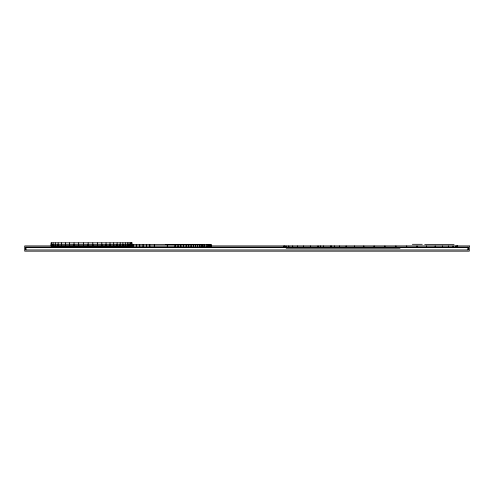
<?xml version="1.0" encoding="UTF-8"?>
<svg xmlns="http://www.w3.org/2000/svg" width="494" height="494" viewBox="0 0 494 494"><rect width="100%" height="100%" fill="white"/><g stroke="black" fill="none" stroke-linecap="round" stroke-linejoin="round"><path stroke-width="0.74" d="M468.102 247.049L468.102 249.964L25.818 249.964L25.811 247.5L25.818 247.049L468.102 247.049L468.102 249.964M43.25 247.488L44.448 247.475M412.354 244.314L422.271 244.314M165.311 244.437L200.632 244.437M424.698 244.456L454.091 244.456M51.049 244.66L211.185 244.579L211.185 247.5M25.466 247.5L56.304 247.482M52.735 247.482L468.559 247.5M286.168 248.229L400.023 248.229M457.481 245.913L457.481 247.5M457.191 245.913L457.191 247.5M456.82 245.913L456.82 247.5M455.925 245.913L455.925 247.5M453.029 245.913L453.029 247.5M448.54 245.913L448.54 247.5M442.55 245.913L442.55 247.5M435.183 245.913L435.183 247.5M426.606 245.913L426.606 247.5M417.022 245.913L417.022 247.5M406.692 245.913L406.692 247.5M395.879 245.913L395.879 247.5M384.906 245.913L384.906 247.5M374.1 245.913L374.1 247.5M363.806 245.913L363.806 247.5M354.365 245.913L354.365 247.5M346.115 245.913L346.115 247.5M339.372 245.913L339.372 247.5M334.407 245.913L334.407 247.5M331.443 245.913L331.443 247.5M330.634 245.913L330.634 247.5M323.521 245.913L323.521 247.5M320.415 245.913L320.415 247.5M318.031 245.913L318.031 247.5M310.368 245.913L310.368 247.5M303.532 245.913L303.532 247.5M297.616 245.913L297.616 247.5M292.676 245.913L292.676 247.5M288.786 245.913L288.786 247.5M285.995 245.913L285.995 247.5M284.353 245.913L284.353 247.5M283.883 245.913L283.883 247.5M211.043 244.579L211.043 247.5M210.685 244.579L210.685 247.5M210.092 244.579L210.092 247.5M209.277 244.579L209.277 247.5M208.233 244.579L208.233 247.5M206.967 244.579L206.967 247.5M204.732 244.579L204.732 247.5M204.096 244.579L204.096 247.5M202.694 244.579L202.694 247.5M201.132 244.579L201.132 247.5M199.409 244.579L199.409 247.5M197.538 244.579L197.538 247.5M195.519 244.579L195.519 247.5M193.37 244.579L193.37 247.5M191.092 244.579L191.092 247.5M188.696 244.579L188.696 247.5M186.182 244.579L186.182 247.5M183.558 244.579L183.558 247.5M180.841 244.579L180.841 247.5M178.038 244.579L178.038 247.5M175.259 244.579L175.259 247.5M175.142 244.579L175.142 247.5M167.318 244.579L167.318 247.5M154.319 244.579L154.319 247.5M149.799 244.579L149.799 247.5M146.452 244.579L146.452 247.5M143.087 244.579L143.087 247.5M139.709 244.579L139.709 247.5M136.325 244.579L136.325 247.5M132.935 244.579L132.935 247.5M132.874 244.579L132.874 247.5M131.768 242.832L131.725 246.043M131.169 242.832L131.169 246.043M130.249 242.832L130.249 246.043M128.965 242.832L128.965 246.043M127.31 242.832L127.31 246.043M125.291 242.832L125.291 246.043M122.907 242.832L122.907 246.043M120.172 242.832L120.172 246.043M117.103 242.832L117.103 246.043M113.706 242.832L113.706 246.043M110.008 242.832L110.008 246.043M106.037 242.832L106.037 246.043M101.82 242.832L101.82 246.043M97.398 242.832L97.398 246.043M92.816 242.832L92.816 246.043M88.13 242.832L88.13 246.043M83.393 242.832L83.393 246.043M78.67 242.832L78.67 246.043M74.038 242.832L74.038 246.043M69.58 242.832L69.58 246.043M65.375 242.832L65.375 246.043M61.528 242.832L61.528 246.043M58.125 242.832L58.125 246.043M55.285 242.832L55.285 246.043M53.093 242.832L53.093 246.043M51.654 242.832L51.654 246.043M25.818 247.049L25.818 249.964M131.923 242.832L51.049 242.832L51.049 246.043L131.923 246.043L131.923 242.832M469.3 245.913L24.7 245.913L24.7 251.168L469.3 251.168L469.3 245.913"/></g></svg>
